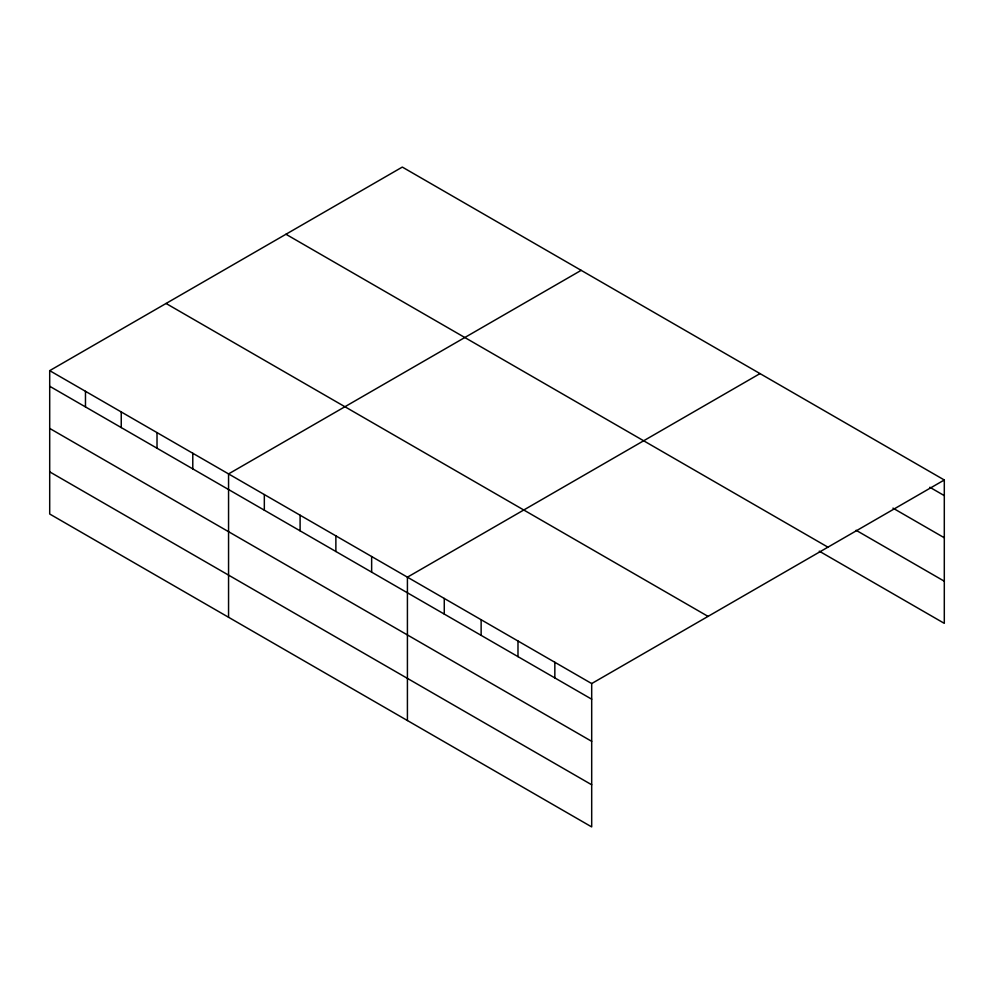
<?xml version="1.0" encoding="UTF-8"?>
<svg xmlns="http://www.w3.org/2000/svg" width="994" height="994" viewBox="0 0 994 994"><rect width="100%" height="100%" fill="white"/><g stroke="black" fill="none" stroke-linecap="round" stroke-linejoin="round"><path stroke-width="1.49" d="M591.691 741.338L591.691 683.561L49.7 370.65L49.7 514.01L591.691 826.921L591.691 741.338L49.7 428.426M819.255 551.161L944.3 623.35L944.3 479.99L402.309 167.079L49.7 370.65M581.167 270.343L228.558 473.914L228.558 617.274M760.025 373.595L407.416 577.179L407.416 720.538M591.691 683.561L944.3 479.99M929.825 487.259L944.3 495.621M892.96 508.133L944.3 537.766M856.107 530.287L944.3 581.204M285.949 234.249L827.94 547.172M166.06 303.468L708.051 616.392M49.7 386.268L591.691 699.192M49.7 471.852L591.691 784.775M554.838 662.29L554.838 677.908M517.986 641.006L517.986 656.636M481.133 619.734L481.133 635.352M444.268 598.45L444.268 614.081M371.644 556.528L371.644 572.146M335.873 535.865L335.873 551.496M300.101 515.215L300.101 530.846M264.329 494.565L264.329 510.183M192.786 453.264L192.786 468.882M157.015 432.601L157.015 448.232M121.243 411.951L121.243 427.582M85.472 391.301L85.472 406.919"/></g></svg>
